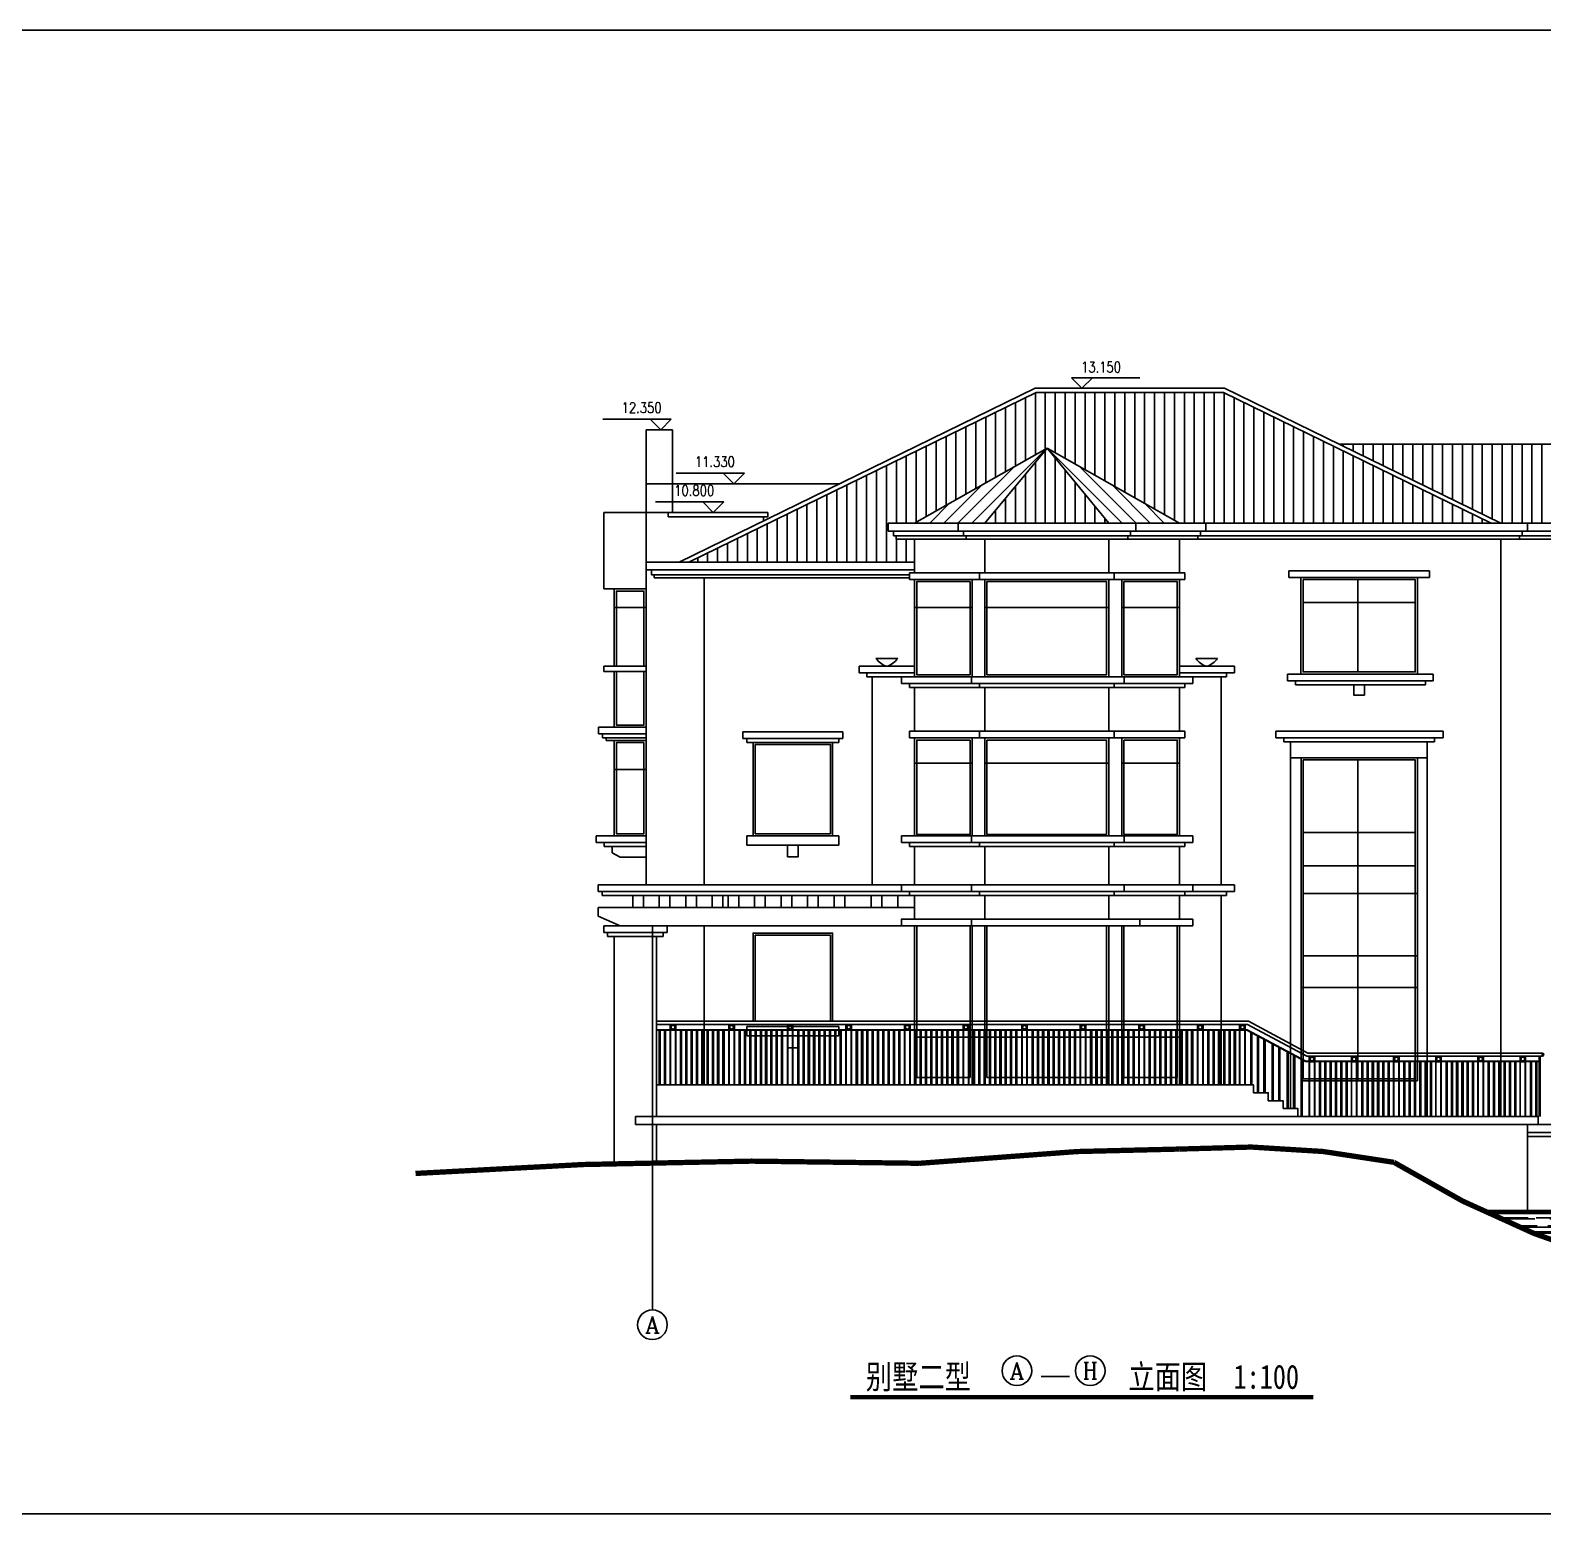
# Model space of a CAD drawing. Extents: x 68494 to 246694, y -171764 to -76879.
# Drawn here: x 184274 to 212828, y -104879 to -76879 of the extents above; entities that cross this region are included whole.
import ezdxf
from ezdxf.enums import TextEntityAlignment as Align

# ---------------------------------------------------------------- set-up
doc = ezdxf.new("R2010")
doc.units = 0
doc.header["$LTSCALE"] = 1000
doc.header["$MEASUREMENT"] = 0
doc.layers.get('0').update_dxf_attribs({"linetype": 'CONTINUOUS'})
for name, color, linetype in [('AXIS', 3, 'CONTINUOUS'), ('AXIS_TEXT', 7, 'CONTINUOUS'), ('BALCONY', 6, 'CONTINUOUS'), ('HATCH', 8, 'CONTINUOUS'), ('PUB_DIM', 3, 'CONTINUOUS'), ('SHEET', 1, 'CONTINUOUS'), ('STAIR', 2, 'CONTINUOUS'), ('TEXT', 7, 'CONTINUOUS'), ('Tile', 8, 'CONTINUOUS'), ('WALL', 4, 'CONTINUOUS'), ('WINDOW', 51, 'CONTINUOUS'), ('细部标注', 3, 'CONTINUOUS')]:
    doc.layers.add(name, color=color, linetype=linetype)
doc.styles.add('COMPLEX', font='COMPLEX')
doc.styles.add('DIM_FONT', font='SIMPLEX', dxfattribs={"width": 0.8})
doc.styles.get("Standard").update_dxf_attribs({"font": ''})
doc.styles.get('Standard').set_extended_font_data('KaiTi_GB2312')

# ---------------------------------------------------------------- blocks, each defined once
blk = doc.blocks.new('_AXISO')
blk.add_circle((0, 0), 0.5)
at = {"layer": 'AXIS_TEXT', "style": 'COMPLEX', "width": 1.041667}
blk.add_attdef('A', text='', height=0.56, dxfattribs=at).set_placement((-0.25, -0.28), (0.25, -0.28), align=Align.FIT)

msp = doc.modelspace()

# ---------------------------------------------------------------- hatches: boundary and pattern name
h = msp.add_hatch()
h.set_pattern_fill('ANSI31', color=8, scale=1500, style=0)
h.paths.add_polyline_path([(200970.4, -86182.5), (202294.2, -86182.5), (203470.1, -84765.2)])
h = msp.add_hatch()
h.set_pattern_fill('ANSI31', color=8, scale=1500, style=0)
h.set_pattern_definition([(135, (406940.29, 0), (132.58252, 132.58252), [])])
h.paths.add_polyline_path([(205969.9, -86182.5), (204646.1, -86182.5), (203470.1, -84765.2)])
at = {"layer": 'HATCH'}
h = msp.add_hatch(dxfattribs=at)
h.set_pattern_fill('ANSI31', color=256, scale=1500, angle=45, style=0)
h.paths.add_polyline_path([(205969.8, -86182.5), (206469.9, -86182.5), (211857.6, -86182.5), (206801.7, -83716.7), (203265.9, -83716.7), (196704.8, -86916.7), (200970.4, -86916.7), (200970.4, -86482.5), (200620.4, -86482.5), (200620.4, -86422.5), (200570.4, -86422.5), (200570.4, -86332.5), (200470.4, -86332.5), (200470.4, -86182.5), (200970.4, -86182.5), (203470.1, -84765.2)])
h = msp.add_hatch(dxfattribs=at)
h.set_pattern_fill('ANSI31', color=256, scale=1500, angle=45, style=0)
h.paths.add_polyline_path([(202294.2, -86182.5), (204634.5, -86182.5), (203470.1, -84765.2)])
h = msp.add_hatch(dxfattribs=at)
h.set_pattern_fill('ANSI31', color=256, scale=1500, angle=45, style=0)
h.paths.add_polyline_path([(208981.7, -84690.9), (212040.1, -86182.5), (213740.2, -86182.5), (213740.2, -84690.9)])
h = msp.add_hatch(dxfattribs=at)
h.set_pattern_fill('AR-RROOF', color=256, scale=200, style=0)
h.set_pattern_definition([(180, (366340.9, -15867.97), (-440, 200), [3000, -400, 1000, -200]), (180, (366074.9, -15767.97), (200, 266), [600, -66, 1200, -150]), (180, (366240.9, -15697.97), (-1040, 134), [1600, -280, 800, -200])])
h.paths.add_polyline_path([(211987.3, -99283.7), (219906.4, -99283.7), (219906.4, -100808.7, -0.1051432)])

# ---------------------------------------------------------------- linework, layer by layer
for p, q in [((200240.6, -88736.3), (200650.1, -88736.3)), ((206688.2, -88736.3), (206278.7, -88736.3)), ((219913, -99183.7), (211754.8, -99183.7)), ((203893.7, -102290.9), (203360.1, -102290.9))]:
    msp.add_line(p, q)
at = {"const_width": 100}
for points in [[(205969.8, -97996.2, -0.067216), (210018, -98245.9, 0.1549602), (219960.8, -100783.7)], [(191548.5, -98456.5, -0.0247496), (201063.2, -98264.9), (204039.2, -98043.2), (205969.8, -97996.2)]]:
    msp.add_lwpolyline(points, format="xyb", dxfattribs=at)
at = {"const_width": 90}
msp.add_lwpolyline([(219913, -99183.7), (211754.8, -99183.7)], dxfattribs=at)
for centre, start, end in [((200556.8, -88513), 215.22636, 253.26584), ((200333.9, -88513), 286.73416, 324.77364), ((206594.9, -88513), 215.22636, 253.26584), ((206372, -88513), 286.73416, 324.77364)]:
    msp.add_arc(centre, 387.2, start, end)
at = {"layer": 'AXIS'}
msp.add_line((196020.1, -101031.6), (196020.1, -93783.7), dxfattribs=at)
at = {"layer": 'BALCONY'}
for p, q in [((196100.1, -95583.7), (207272.5, -95583.7)), ((196100.1, -95643.7), (207257.5, -95643.7)), ((196355.5, -95643.7), (196355.5, -96783.7)), ((196361.5, -95649.7), (196361.5, -96783.7)), ((196455.5, -95649.7), (196361.5, -95649.7)), ((196455.5, -95649.7), (196455.5, -96783.7)), ((196461.5, -95643.7), (196461.5, -96783.7)), ((197461.5, -95643.7), (197461.5, -96783.7)), ((197467.5, -95649.7), (197467.5, -96783.7)), ((197561.5, -95649.7), (197467.5, -95649.7)), ((197561.5, -95649.7), (197561.5, -96783.7)), ((197567.5, -95643.7), (197567.5, -96783.7)), ((198567.5, -95643.7), (198567.5, -96783.7)), ((198573.5, -95649.7), (198573.5, -96783.7)), ((198667.5, -95649.7), (198573.5, -95649.7)), ((198667.5, -95649.7), (198667.5, -96783.7)), ((198673.5, -95643.7), (198673.5, -96783.7)), ((199673.5, -95643.7), (199673.5, -96783.7)), ((199679.5, -95649.7), (199679.5, -96783.7)), ((199773.5, -95649.7), (199679.5, -95649.7)), ((199773.5, -95649.7), (199773.5, -96783.7)), ((199779.5, -95643.7), (199779.5, -96783.7)), ((200779.5, -95643.7), (200779.5, -96783.7)), ((200785.5, -95649.7), (200785.5, -96783.7)), ((200879.5, -95649.7), (200785.5, -95649.7)), ((200879.5, -95649.7), (200879.5, -96783.7)), ((200885.5, -95643.7), (200885.5, -96783.7)), ((201885.5, -95643.7), (201885.5, -96783.7)), ((201891.5, -95649.7), (201891.5, -96783.7)), ((201985.5, -95649.7), (201891.5, -95649.7)), ((201985.5, -95649.7), (201985.5, -96783.7)), ((201991.5, -95643.7), (201991.5, -96783.7)), ((202991.5, -95643.7), (202991.5, -96783.7)), ((202997.5, -95649.7), (202997.5, -96783.7)), ((203091.5, -95649.7), (202997.5, -95649.7)), ((203091.5, -95649.7), (203091.5, -96783.7)), ((203097.5, -95643.7), (203097.5, -96783.7)), ((204097.5, -95643.7), (204097.5, -96783.7)), ((204103.5, -95649.7), (204103.5, -96783.7)), ((204197.5, -95649.7), (204103.5, -95649.7)), ((204197.5, -95649.7), (204197.5, -96783.7)), ((204203.5, -95643.7), (204203.5, -96783.7)), ((205203.5, -95643.7), (205203.5, -96783.7)), ((205209.5, -95649.7), (205209.5, -96783.7)), ((205303.5, -95649.7), (205209.5, -95649.7)), ((205303.5, -95649.7), (205303.5, -96783.7)), ((205309.5, -95643.7), (205309.5, -96783.7)), ((206309.5, -95643.7), (206309.5, -96783.7)), ((206315.5, -95649.7), (206315.5, -96783.7)), ((206409.5, -95649.7), (206315.5, -95649.7)), ((206409.5, -95649.7), (206409.5, -96783.7)), ((206415.5, -95643.7), (206415.5, -96783.7)), ((207105.5, -95643.7), (207105.5, -96783.7)), ((207111.5, -95649.7), (207111.5, -96783.7)), ((207205.5, -95649.7), (207111.5, -95649.7)), ((207205.5, -95649.7), (207205.5, -96783.7)), ((207211.5, -95643.7), (207211.5, -96783.7)), ((207257.5, -95643.7), (208377.5, -96243.7)), ((207272.5, -95583.7), (208392.5, -96183.7)), ((196100.1, -95743.7), (207245.1, -95743.7)), ((196100.1, -95749.7), (207243.6, -95749.7)), ((196145.5, -95749.7), (196145.5, -96783.7)), ((196165.5, -95749.7), (196165.5, -96783.7)), ((196245.5, -95749.7), (196245.5, -96783.7)), ((196265.5, -95749.7), (196265.5, -96783.7)), ((196461.5, -95743.7), (196367.5, -95743.7)), ((196461.5, -95749.7), (196367.5, -95749.7)), ((196551.5, -95749.7), (196551.5, -96783.7)), ((196571.5, -95749.7), (196571.5, -96783.7)), ((196651.5, -95749.7), (196651.5, -96783.7)), ((196671.5, -95749.7), (196671.5, -96783.7)), ((196751.5, -95749.7), (196751.5, -96783.7)), ((196771.5, -95749.7), (196771.5, -96783.7)), ((196851.5, -95749.7), (196851.5, -96783.7)), ((196871.5, -95749.7), (196871.5, -96783.7)), ((196951.5, -95749.7), (196951.5, -96783.7)), ((196971.5, -95749.7), (196971.5, -96783.7)), ((197051.5, -95749.7), (197051.5, -96783.7)), ((197071.5, -95749.7), (197071.5, -96783.7)), ((197151.5, -95749.7), (197151.5, -96783.7)), ((197171.5, -95749.7), (197171.5, -96783.7)), ((197251.5, -95749.7), (197251.5, -96783.7)), ((197271.5, -95749.7), (197271.5, -96783.7)), ((197351.5, -95749.7), (197351.5, -96783.7)), ((197371.5, -95749.7), (197371.5, -96783.7)), ((197567.5, -95743.7), (197473.5, -95743.7)), ((197567.5, -95749.7), (197473.5, -95749.7)), ((197657.5, -95749.7), (197657.5, -96783.7)), ((197677.5, -95749.7), (197677.5, -96783.7)), ((197757.5, -95749.7), (197757.5, -96783.7)), ((197777.5, -95749.7), (197777.5, -96783.7)), ((197857.5, -95749.7), (197857.5, -96783.7)), ((197877.5, -95749.7), (197877.5, -96783.7)), ((197957.5, -95749.7), (197957.5, -96783.7)), ((197977.5, -95749.7), (197977.5, -96783.7)), ((198057.5, -95749.7), (198057.5, -96783.7)), ((198077.5, -95749.7), (198077.5, -96783.7)), ((198157.5, -95749.7), (198157.5, -96783.7)), ((198177.5, -95749.7), (198177.5, -96783.7)), ((198257.5, -95749.7), (198257.5, -96783.7)), ((198277.5, -95749.7), (198277.5, -96783.7)), ((198357.5, -95749.7), (198357.5, -96783.7)), ((198377.5, -95749.7), (198377.5, -96783.7)), ((198457.5, -95749.7), (198457.5, -96783.7)), ((198477.5, -95749.7), (198477.5, -96783.7)), ((198673.5, -95743.7), (198579.5, -95743.7)), ((198673.5, -95749.7), (198579.5, -95749.7)), ((198763.5, -95749.7), (198763.5, -96783.7)), ((198783.5, -95749.7), (198783.5, -96783.7)), ((198863.5, -95749.7), (198863.5, -96783.7)), ((198883.5, -95749.7), (198883.5, -96783.7)), ((198963.5, -95749.7), (198963.5, -96783.7)), ((198983.5, -95749.7), (198983.5, -96783.7)), ((199063.5, -95749.7), (199063.5, -96783.7)), ((199083.5, -95749.7), (199083.5, -96783.7)), ((199163.5, -95749.7), (199163.5, -96783.7)), ((199183.5, -95749.7), (199183.5, -96783.7)), ((199263.5, -95749.7), (199263.5, -96783.7)), ((199283.5, -95749.7), (199283.5, -96783.7)), ((199363.5, -95749.7), (199363.5, -96783.7)), ((199383.5, -95749.7), (199383.5, -96783.7)), ((199463.5, -95749.7), (199463.5, -96783.7)), ((199483.5, -95749.7), (199483.5, -96783.7)), ((199563.5, -95749.7), (199563.5, -96783.7)), ((199583.5, -95749.7), (199583.5, -96783.7)), ((199779.5, -95743.7), (199685.5, -95743.7)), ((199779.5, -95749.7), (199685.5, -95749.7)), ((199869.5, -95749.7), (199869.5, -96783.7)), ((199889.5, -95749.7), (199889.5, -96783.7)), ((199969.5, -95749.7), (199969.5, -96783.7)), ((199989.5, -95749.7), (199989.5, -96783.7)), ((200069.5, -95749.7), (200069.5, -96783.7)), ((200089.5, -95749.7), (200089.5, -96783.7)), ((200169.5, -95749.7), (200169.5, -96783.7)), ((200189.5, -95749.7), (200189.5, -96783.7)), ((200269.5, -95749.7), (200269.5, -96783.7)), ((200289.5, -95749.7), (200289.5, -96783.7)), ((200369.5, -95749.7), (200369.5, -96783.7)), ((200389.5, -95749.7), (200389.5, -96783.7)), ((200469.5, -95749.7), (200469.5, -96783.7)), ((200489.5, -95749.7), (200489.5, -96783.7)), ((200569.5, -95749.7), (200569.5, -96783.7)), ((200589.5, -95749.7), (200589.5, -96783.7)), ((200669.5, -95749.7), (200669.5, -96783.7)), ((200689.5, -95749.7), (200689.5, -96783.7)), ((200885.5, -95743.7), (200791.5, -95743.7)), ((200885.5, -95749.7), (200791.5, -95749.7)), ((200975.5, -95749.7), (200975.5, -96783.7)), ((200995.5, -95749.7), (200995.5, -96783.7)), ((201075.5, -95749.7), (201075.5, -96783.7)), ((201095.5, -95749.7), (201095.5, -96783.7)), ((201175.5, -95749.7), (201175.5, -96783.7)), ((201195.5, -95749.7), (201195.5, -96783.7)), ((201275.5, -95749.7), (201275.5, -96783.7)), ((201295.5, -95749.7), (201295.5, -96783.7)), ((201375.5, -95749.7), (201375.5, -96783.7)), ((201395.5, -95749.7), (201395.5, -96783.7)), ((201475.5, -95749.7), (201475.5, -96783.7)), ((201495.5, -95749.7), (201495.5, -96783.7)), ((201575.5, -95749.7), (201575.5, -96783.7)), ((201595.5, -95749.7), (201595.5, -96783.7)), ((201675.5, -95749.7), (201675.5, -96783.7)), ((201695.5, -95749.7), (201695.5, -96783.7)), ((201775.5, -95749.7), (201775.5, -96783.7)), ((201795.5, -95749.7), (201795.5, -96783.7)), ((201991.5, -95743.7), (201897.5, -95743.7)), ((201991.5, -95749.7), (201897.5, -95749.7)), ((202081.5, -95749.7), (202081.5, -96783.7)), ((202101.5, -95749.7), (202101.5, -96783.7)), ((202181.5, -95749.7), (202181.5, -96783.7)), ((202201.5, -95749.7), (202201.5, -96783.7)), ((202281.5, -95749.7), (202281.5, -96783.7)), ((202301.5, -95749.7), (202301.5, -96783.7)), ((202381.5, -95749.7), (202381.5, -96783.7)), ((202401.5, -95749.7), (202401.5, -96783.7)), ((202481.5, -95749.7), (202481.5, -96783.7)), ((202501.5, -95749.7), (202501.5, -96783.7)), ((202581.5, -95749.7), (202581.5, -96783.7)), ((202601.5, -95749.7), (202601.5, -96783.7)), ((202681.5, -95749.7), (202681.5, -96783.7)), ((202701.5, -95749.7), (202701.5, -96783.7)), ((202781.5, -95749.7), (202781.5, -96783.7)), ((202801.5, -95749.7), (202801.5, -96783.7)), ((202881.5, -95749.7), (202881.5, -96783.7)), ((202901.5, -95749.7), (202901.5, -96783.7)), ((203097.5, -95743.7), (203003.5, -95743.7)), ((203097.5, -95749.7), (203003.5, -95749.7)), ((203187.5, -95749.7), (203187.5, -96783.7)), ((203207.5, -95749.7), (203207.5, -96783.7)), ((203287.5, -95749.7), (203287.5, -96783.7)), ((203307.5, -95749.7), (203307.5, -96783.7)), ((203387.5, -95749.7), (203387.5, -96783.7)), ((203407.5, -95749.7), (203407.5, -96783.7)), ((203487.5, -95749.7), (203487.5, -96783.7)), ((203507.5, -95749.7), (203507.5, -96783.7)), ((203587.5, -95749.7), (203587.5, -96783.7)), ((203607.5, -95749.7), (203607.5, -96783.7)), ((203687.5, -95749.7), (203687.5, -96783.7)), ((203707.5, -95749.7), (203707.5, -96783.7)), ((203787.5, -95749.7), (203787.5, -96783.7)), ((203807.5, -95749.7), (203807.5, -96783.7)), ((203887.5, -95749.7), (203887.5, -96783.7)), ((203907.5, -95749.7), (203907.5, -96783.7)), ((203987.5, -95749.7), (203987.5, -96783.7)), ((204007.5, -95749.7), (204007.5, -96783.7)), ((204197.5, -95743.7), (204103.5, -95743.7)), ((204197.5, -95749.7), (204103.5, -95749.7)), ((207232.4, -95743.7), (204189, -95743.7)), ((204293.5, -95749.7), (204293.5, -96783.7)), ((204313.5, -95749.7), (204313.5, -96783.7)), ((204393.5, -95749.7), (204393.5, -96783.7)), ((204413.5, -95749.7), (204413.5, -96783.7)), ((204493.5, -95749.7), (204493.5, -96783.7)), ((204513.5, -95749.7), (204513.5, -96783.7)), ((204593.5, -95749.7), (204593.5, -96783.7)), ((204613.5, -95749.7), (204613.5, -96783.7)), ((204693.5, -95749.7), (204693.5, -96783.7)), ((204713.5, -95749.7), (204713.5, -96783.7)), ((204793.5, -95749.7), (204793.5, -96783.7)), ((204813.5, -95749.7), (204813.5, -96783.7)), ((204893.5, -95749.7), (204893.5, -96783.7)), ((204913.5, -95749.7), (204913.5, -96783.7)), ((204993.5, -95749.7), (204993.5, -96783.7)), ((205013.5, -95749.7), (205013.5, -96783.7)), ((205093.5, -95749.7), (205093.5, -96783.7)), ((205113.5, -95749.7), (205113.5, -96783.7)), ((205303.5, -95743.7), (205209.5, -95743.7)), ((205303.5, -95749.7), (205209.5, -95749.7)), ((205399.5, -95749.7), (205399.5, -96783.7)), ((205419.5, -95749.7), (205419.5, -96783.7)), ((205499.5, -95749.7), (205499.5, -96783.7)), ((205519.5, -95749.7), (205519.5, -96783.7)), ((205599.5, -95749.7), (205599.5, -96783.7)), ((205619.5, -95749.7), (205619.5, -96783.7)), ((205699.5, -95749.7), (205699.5, -96783.7)), ((205719.5, -95749.7), (205719.5, -96783.7)), ((205799.5, -95749.7), (205799.5, -96783.7)), ((205819.5, -95749.7), (205819.5, -96783.7)), ((205899.5, -95749.7), (205899.5, -96783.7)), ((205919.5, -95749.7), (205919.5, -96783.7)), ((205999.5, -95749.7), (205999.5, -96783.7)), ((206019.5, -95749.7), (206019.5, -96783.7)), ((206099.5, -95749.7), (206099.5, -96783.7)), ((206119.5, -95749.7), (206119.5, -96783.7)), ((206199.5, -95749.7), (206199.5, -96783.7)), ((206219.5, -95749.7), (206219.5, -96783.7)), ((206409.5, -95743.7), (206315.5, -95743.7)), ((206409.5, -95749.7), (206315.5, -95749.7)), ((206505.5, -95749.7), (206505.5, -96783.7)), ((206525.5, -95749.7), (206525.5, -96783.7)), ((206605.5, -95749.7), (206605.5, -96783.7)), ((206625.5, -95749.7), (206625.5, -96783.7)), ((206705.5, -95749.7), (206705.5, -96783.7)), ((206725.5, -95749.7), (206725.5, -96783.7)), ((206805.5, -95749.7), (206805.5, -96783.7)), ((206825.5, -95749.7), (206825.5, -96783.7)), ((206905.5, -95749.7), (206905.5, -96783.7)), ((206925.5, -95749.7), (206925.5, -96783.7)), ((207005.5, -95749.7), (207005.5, -96783.7)), ((207025.5, -95749.7), (207025.5, -96783.7)), ((207105.5, -95749.7), (207105.5, -96783.7)), ((207205.5, -95743.7), (207111.5, -95743.7)), ((207205.5, -95749.7), (207111.5, -95749.7)), ((207243.6, -95749.7), (208352.4, -96343.7)), ((207245.1, -95743.7), (208353.9, -96337.7)), ((207315.9, -95788.4), (207315.9, -96783.7)), ((207335.9, -95799.1), (207335.9, -96783.7)), ((207440.5, -95855.2), (207440.5, -96933.7)), ((207460.5, -95865.9), (207460.5, -96933.7)), ((207565.1, -95921.9), (207565.1, -96933.7)), ((207585.1, -95932.6), (207585.1, -96933.7)), ((207720.5, -96005.2), (207720.5, -97083.7)), ((207740.5, -96015.9), (207740.5, -97083.7)), ((207845.1, -96071.9), (207845.1, -97083.7)), ((207865.1, -96082.6), (207865.1, -97083.7)), ((208000.5, -96155.2), (208000.5, -97233.7)), ((208020.5, -96165.9), (208020.5, -97233.7)), ((208125.1, -96221.9), (208125.1, -97233.7)), ((208392.5, -96183.7), (212816.8, -96183.7)), ((208145.1, -96232.6), (208145.1, -97233.7)), ((208269.2, -96299.1), (208269.2, -97383.7)), ((208289.2, -96309.9), (208289.2, -97383.7)), ((208352.4, -96343.7), (212762.4, -96343.7)), ((208353.9, -96337.7), (212762.4, -96337.7)), ((208377.5, -96243.7), (212816.8, -96243.7)), ((208419, -96243.7), (208419, -97383.7)), ((208425, -96249.7), (208425, -97383.7)), ((208519, -96249.7), (208425, -96249.7)), ((208519, -96343.7), (208425, -96343.7)), ((208519, -96349.7), (208425, -96349.7)), ((208519, -96249.7), (208519, -97383.7)), ((208525, -96243.7), (208525, -97383.7)), ((208615, -96349.7), (208615, -97383.7)), ((208635, -96349.7), (208635, -97383.7)), ((208715, -96349.7), (208715, -97383.7)), ((208735, -96349.7), (208735, -97383.7)), ((208815, -96349.7), (208815, -97383.7)), ((208835, -96349.7), (208835, -97383.7)), ((208915, -96349.7), (208915, -97383.7)), ((208935, -96349.7), (208935, -97383.7)), ((209015, -96349.7), (209015, -97383.7)), ((209035, -96349.7), (209035, -97383.7)), ((209115, -96349.7), (209115, -97383.7)), ((209135, -96349.7), (209135, -97383.7)), ((209215, -96243.7), (209215, -97383.7)), ((209215, -96349.7), (209215, -97383.7)), ((209221, -96249.7), (209221, -97383.7)), ((209315, -96249.7), (209221, -96249.7)), ((209315, -96343.7), (209221, -96343.7)), ((209315, -96349.7), (209221, -96349.7)), ((209315, -96249.7), (209315, -97383.7)), ((209321, -96243.7), (209321, -97383.7)), ((209411, -96349.7), (209411, -97383.7)), ((209431, -96349.7), (209431, -97383.7)), ((209511, -96349.7), (209511, -97383.7)), ((209531, -96349.7), (209531, -97383.7)), ((209611, -96349.7), (209611, -97383.7)), ((209631, -96349.7), (209631, -97383.7)), ((209711, -96349.7), (209711, -97383.7)), ((209731, -96349.7), (209731, -97383.7)), ((209811, -96349.7), (209811, -97383.7)), ((209831, -96349.7), (209831, -97383.7)), ((209911, -96349.7), (209911, -97383.7)), ((209931, -96349.7), (209931, -97383.7)), ((210011, -96243.7), (210011, -97383.7)), ((210011, -96349.7), (210011, -97383.7)), ((210017, -96249.7), (210017, -97383.7)), ((210111, -96249.7), (210017, -96249.7)), ((210111, -96343.7), (210017, -96343.7)), ((210111, -96349.7), (210017, -96349.7)), ((210111, -96249.7), (210111, -97383.7)), ((210117, -96243.7), (210117, -97383.7)), ((210207, -96349.7), (210207, -97383.7)), ((210227, -96349.7), (210227, -97383.7)), ((210307, -96349.7), (210307, -97383.7)), ((210327, -96349.7), (210327, -97383.7)), ((210407, -96349.7), (210407, -97383.7)), ((210427, -96349.7), (210427, -97383.7)), ((210507, -96349.7), (210507, -97383.7)), ((210527, -96349.7), (210527, -97383.7)), ((210607, -96349.7), (210607, -97383.7)), ((210627, -96349.7), (210627, -97383.7)), ((210707, -96349.7), (210707, -97383.7)), ((210727, -96349.7), (210727, -97383.7)), ((210807, -96243.7), (210807, -97383.7)), ((210807, -96349.7), (210807, -97383.7)), ((210813, -96249.7), (210813, -97383.7)), ((210907, -96249.7), (210813, -96249.7)), ((210907, -96343.7), (210813, -96343.7)), ((210907, -96349.7), (210813, -96349.7)), ((210907, -96249.7), (210907, -97383.7)), ((210913, -96243.7), (210913, -97383.7)), ((211003, -96349.7), (211003, -97383.7)), ((211023, -96349.7), (211023, -97383.7)), ((211103, -96349.7), (211103, -97383.7)), ((211123, -96349.7), (211123, -97383.7)), ((211203, -96349.7), (211203, -97383.7)), ((211223, -96349.7), (211223, -97383.7)), ((211303, -96349.7), (211303, -97383.7)), ((211323, -96349.7), (211323, -97383.7)), ((211403, -96349.7), (211403, -97383.7)), ((211423, -96349.7), (211423, -97383.7)), ((211503, -96349.7), (211503, -97383.7)), ((211523, -96349.7), (211523, -97383.7)), ((211603, -96243.7), (211603, -97383.7)), ((211603, -96349.7), (211603, -97383.7)), ((211609, -96249.7), (211609, -97383.7)), ((211703, -96249.7), (211609, -96249.7)), ((211703, -96343.7), (211609, -96343.7)), ((211703, -96249.7), (211703, -97383.7)), ((211709, -96243.7), (211709, -97383.7)), ((211799, -96349.7), (211799, -97383.7)), ((211819, -96349.7), (211819, -97383.7)), ((211899, -96349.7), (211899, -97383.7)), ((211919, -96349.7), (211919, -97383.7)), ((211999, -96349.7), (211999, -97383.7)), ((212019, -96349.7), (212019, -97383.7)), ((212099, -96349.7), (212099, -97383.7)), ((212119, -96349.7), (212119, -97383.7)), ((212199, -96349.7), (212199, -97383.7)), ((212219, -96349.7), (212219, -97383.7)), ((212299, -96349.7), (212299, -97383.7)), ((212319, -96349.7), (212319, -97383.7)), ((212399, -96243.7), (212399, -97383.7)), ((212399, -96349.7), (212399, -97383.7)), ((212405, -96249.7), (212405, -97383.7)), ((212499, -96249.7), (212405, -96249.7)), ((212499, -96343.7), (212405, -96343.7)), ((212499, -96349.7), (212405, -96349.7)), ((212499, -96249.7), (212499, -97383.7)), ((212505, -96243.7), (212505, -97383.7)), ((212595, -96349.7), (212595, -97383.7)), ((212615, -96349.7), (212615, -97383.7)), ((212695, -96349.7), (212695, -97383.7)), ((212715, -96349.7), (212715, -97383.7)), ((212762.4, -96243.7), (212762.4, -97383.7)), ((212782.4, -96243.7), (212782.4, -97383.7))]:
    msp.add_line(p, q, dxfattribs=at)
for centre, radius in [((196408.5, -95696.7), 47), ((197514.5, -95696.7), 47), ((198620.5, -95696.7), 47), ((199726.5, -95696.7), 47), ((200832.5, -95696.7), 47), ((201938.5, -95696.7), 47), ((203044.5, -95696.7), 47), ((204150.5, -95696.7), 47), ((205256.5, -95696.7), 47), ((206362.5, -95696.7), 47), ((207158.5, -95696.7), 47), ((196408.5, -95696.7), 35), ((197514.5, -95696.7), 35), ((198620.5, -95696.7), 35), ((199726.5, -95696.7), 35), ((200832.5, -95696.7), 35), ((201938.5, -95696.7), 35), ((203044.5, -95696.7), 35), ((204150.5, -95696.7), 35), ((205256.5, -95696.7), 35), ((206362.5, -95696.7), 35), ((207158.5, -95696.7), 35), ((208472, -96296.7), 47), ((208472, -96296.7), 35), ((209268, -96296.7), 47), ((209268, -96296.7), 35), ((210064, -96296.7), 47), ((210064, -96296.7), 35), ((210860, -96296.7), 47), ((210860, -96296.7), 35), ((211656, -96296.7), 47), ((211656, -96296.7), 35), ((212452, -96296.7), 47), ((212452, -96296.7), 35)]:
    msp.add_circle(centre, radius, dxfattribs=at)
msp.add_arc((212816.8, -96213.7), 30, 270, 90, dxfattribs=at)
at = {"layer": 'HATCH'}
msp.add_line((212816.8, -96183.7), (212816.8, -96243.7), dxfattribs=at)
at = {"layer": 'PUB_DIM'}
for p, q in [((204129.2, -83636.7), (203929.2, -83436.7)), ((203929.2, -83436.7), (204329.2, -83436.7)), ((204329.2, -83436.7), (204129.2, -83636.7)), ((204129.2, -83436.7), (205221.8, -83436.7)), ((196176.3, -84219.5), (195083.8, -84219.5)), ((195976.3, -84219.5), (196176.3, -84419.5)), ((196376.3, -84219.5), (195976.3, -84219.5)), ((196176.3, -84419.5), (196376.3, -84219.5)), ((197558.9, -85238.2), (196466.3, -85238.2)), ((197358.9, -85238.2), (197558.9, -85438.2)), ((197758.9, -85238.2), (197358.9, -85238.2)), ((197558.9, -85438.2), (197758.9, -85238.2)), ((197169.5, -85783), (196076.9, -85783)), ((196969.5, -85783), (197169.5, -85983)), ((197369.5, -85783), (196969.5, -85783)), ((197169.5, -85983), (197369.5, -85783))]:
    msp.add_line(p, q, dxfattribs=at)
at = {"layer": 'SHEET', "color": 1}
for p, q in [((189005.4, -76879.3), (149405.4, -76879.3)), ((228605.4, -76879.3), (189005.4, -76879.3)), ((189005.4, -104879.3), (149405.4, -104879.3)), ((228605.4, -104879.3), (189005.4, -104879.3))]:
    msp.add_line(p, q, dxfattribs=at)
at = {"layer": 'STAIR', "color": 5}
msp.add_line((196100.1, -95583.7), (207205.3, -95583.7), dxfattribs=at)
at = {"layer": 'Tile', "color": 3, "const_width": 84}
msp.add_lwpolyline([(208494.4, -102679.4), (199755.7, -102679.4)], dxfattribs=at)
at = {"layer": 'WALL'}
for p, q in [((196522.3, -86916.7), (203247.4, -83636.7)), ((203247.4, -83636.7), (206820.2, -83636.7)), ((212040.1, -86182.5), (206820.2, -83636.7)), ((196400.1, -84419.5), (195900.1, -84419.5)), ((195900.1, -84419.5), (195900.1, -93009.7)), ((196400.1, -84419.5), (196400.1, -85983.5)), ((213740.2, -84690.9), (208981.7, -84690.9)), ((195900.1, -85438.2), (196400.1, -85438.2)), ((195900.1, -85438.2), (195900.1, -85983.5)), ((196400.1, -85438.2), (199553.7, -85438.2)), ((195900.1, -85983.5), (198200.1, -85983.5)), ((198120.1, -86137.4), (198120.1, -86063.5)), ((212040.1, -86482.5), (212040.1, -97383.7)), ((197000.1, -87216.6), (197000.1, -93009.7))]:
    msp.add_line(p, q, dxfattribs=at)
at = {"layer": 'WALL', "color": 7}
for p, q in [((196704.8, -86916.7), (203265.9, -83716.7)), ((203265.9, -83716.7), (206801.7, -83716.7)), ((211857.6, -86182.5), (206801.7, -83716.7)), ((203470.1, -84765.2), (200970.4, -86182.5)), ((203470.1, -84765.2), (202294.2, -86182.5)), ((203470.1, -84765.2), (205969.8, -86182.5)), ((203470.1, -84765.2), (204634.5, -86182.5)), ((195100.1, -85984.1), (195900.1, -85984.1)), ((195100.1, -85984.1), (195100.1, -87423.7)), ((196320.1, -85983.5), (196320.1, -86063.5)), ((196320.1, -86063.5), (198200.1, -86063.5)), ((198200.1, -86063.5), (198200.1, -85983.5)), ((200470.4, -86182.5), (200770.4, -86182.5)), ((200470.4, -86182.5), (200470.4, -86332.5)), ((200470.4, -86182.5), (206469.9, -86182.5)), ((201794.3, -86182.5), (202094.3, -86182.5)), ((201794.3, -86182.5), (201794.3, -86332.5)), ((205146, -86182.5), (204846, -86182.5)), ((205146, -86182.5), (205146, -86332.5)), ((213740.2, -86182.5), (206169.9, -86182.5)), ((206469.9, -86182.5), (206469.9, -86332.5)), ((212540.2, -86182.5), (212540.2, -86332.5)), ((200470.4, -86332.5), (200770.4, -86332.5)), ((200470.4, -86332.5), (211440.2, -86332.5)), ((200570.4, -86332.5), (200570.4, -86422.5)), ((200570.4, -86422.5), (200770.4, -86422.5)), ((200570.4, -86422.5), (211340.2, -86422.5)), ((200620.4, -86422.5), (200620.4, -86482.5)), ((200620.4, -86482.5), (200770.4, -86482.5)), ((200620.4, -86482.5), (213240.1, -86482.5)), ((200970.4, -86482.5), (200970.4, -87119.7)), ((201794.3, -86332.5), (202094.3, -86332.5)), ((201894.3, -86332.5), (201894.3, -86422.5)), ((201894.3, -86422.5), (202094.3, -86422.5)), ((201944.3, -86422.5), (201944.3, -86482.5)), ((201944.3, -86482.5), (202094.3, -86482.5)), ((202294.3, -86482.5), (202294.3, -87119.7)), ((204634.5, -86482.5), (204634.5, -87119.7)), ((205146, -86332.5), (204846, -86332.5)), ((205046, -86422.5), (204846, -86422.5)), ((204996, -86482.5), (204846, -86482.5)), ((204996, -86422.5), (204996, -86482.5)), ((205046, -86332.5), (205046, -86422.5)), ((205969.8, -86482.5), (205969.8, -87119.7)), ((206469.9, -86332.5), (206169.9, -86332.5)), ((206369.9, -86422.5), (206169.9, -86422.5)), ((206319.9, -86482.5), (206169.9, -86482.5)), ((206319.9, -86422.5), (206319.9, -86482.5)), ((206369.9, -86332.5), (206369.9, -86422.5)), ((213640.2, -86332.5), (211140.2, -86332.5)), ((213590.2, -86422.5), (211140.2, -86422.5)), ((212390.2, -86482.5), (212240.2, -86482.5)), ((212390.2, -86422.5), (212390.2, -86482.5)), ((212440.2, -86332.5), (212440.2, -86422.5)), ((195900.1, -86916.7), (195900.1, -87066.6)), ((195900.1, -86916.7), (200970.4, -86916.7)), ((195900.1, -87066.6), (200970.4, -87066.6)), ((196000.1, -87066.6), (196000.1, -87156.6)), ((208037.6, -87082.7), (210687.6, -87082.7)), ((208037.6, -87082.7), (208037.6, -87207.7)), ((210687.6, -87082.7), (210687.6, -87207.7)), ((196000.1, -87156.6), (200870.4, -87156.6)), ((196050.1, -87156.6), (196050.1, -87216.6)), ((196050.1, -87216.6), (200870.4, -87216.6)), ((200870.4, -87119.7), (200870.4, -87244.7)), ((206069.8, -87119.7), (200870.4, -87119.7)), ((206069.8, -87244.7), (200870.4, -87244.7)), ((200970.4, -89083.8), (200970.4, -87244.7)), ((202059.6, -87244.7), (202059.6, -89083.8)), ((202194.3, -87119.7), (202194.3, -87244.7)), ((202294.3, -87244.7), (202294.3, -89083.8)), ((204634.5, -87244.7), (204634.5, -89083.8)), ((204734.5, -87119.7), (204734.5, -87244.7)), ((204880.5, -87244.7), (204880.5, -89083.8)), ((205969.8, -87244.7), (205969.8, -89083.8)), ((206069.8, -87119.7), (206069.8, -87244.7)), ((208037.6, -87207.7), (210687.6, -87207.7)), ((195100.1, -87423.7), (195900.1, -87423.7)), ((195100.1, -88883.7), (195900.1, -88883.7)), ((195100.1, -88883.7), (195100.1, -88983.7)), ((195100.1, -88983.7), (195900.1, -88983.7)), ((199920.4, -88883.8), (199920.4, -89008.8)), ((200970.4, -88883.8), (199920.4, -88883.8)), ((200970.4, -89008.8), (199920.4, -89008.8)), ((200970.4, -89008.8), (199920.4, -89008.8)), ((200070.4, -89008.8), (200070.4, -89083.8)), ((205269.8, -89083.8), (200070.4, -89083.8)), ((200170.4, -89083.8), (200170.4, -93009.7)), ((200720.4, -89083.8), (200170.4, -89083.8)), ((200720.4, -89083.8), (200720.4, -89208.8)), ((206219.8, -89083.8), (200720.4, -89083.8)), ((201659, -89083.8), (206858.5, -89083.8)), ((202044.3, -89083.8), (202044.3, -89208.8)), ((204929, -89083.8), (204929, -89208.8)), ((205958.5, -88883.8), (207008.5, -88883.8)), ((205958.5, -89008.8), (207008.5, -89008.8)), ((205958.5, -89008.8), (207008.5, -89008.8)), ((206208.5, -89083.8), (206758.5, -89083.8)), ((206219.8, -89083.8), (206219.8, -89208.8)), ((206758.5, -89083.8), (206758.5, -93009.7)), ((206858.5, -89008.8), (206858.5, -89083.8)), ((207008.5, -88883.8), (207008.5, -89008.8)), ((208012.6, -89031.7), (210762.6, -89031.7)), ((208012.6, -89031.7), (208012.6, -89156.7)), ((208368.3, -89031.7), (210548.3, -89031.7)), ((210552.6, -89031.7), (208372.6, -89031.7)), ((210762.6, -89031.7), (210762.6, -89156.7)), ((206219.8, -89208.8), (200720.4, -89208.8)), ((206219.8, -89208.8), (200720.4, -89208.8)), ((200870.4, -89208.8), (200870.4, -89283.8)), ((206069.8, -89283.8), (200870.4, -89283.8)), ((200970.4, -89283.8), (200970.4, -90110.8)), ((200970.4, -89283.8), (200970.4, -90110.8)), ((202194.3, -89208.8), (202194.3, -89283.8)), ((202294.3, -89283.8), (202294.3, -90110.8)), ((202294.3, -89283.8), (202294.3, -90110.8)), ((204634.5, -89283.8), (204634.5, -90110.8)), ((204634.5, -89283.8), (204634.5, -90110.8)), ((204734.5, -89208.8), (204734.5, -89283.8)), ((205969.8, -89283.8), (205969.8, -90110.8)), ((205969.8, -89283.8), (205969.8, -90110.8)), ((206069.8, -89208.8), (206069.8, -89283.8)), ((208012.6, -89156.7), (210762.6, -89156.7)), ((208112.6, -89156.7), (210612.6, -89156.7)), ((208162.6, -89156.7), (208162.6, -89231.7)), ((208162.6, -89231.7), (210612.6, -89231.7)), ((208368.3, -89156.7), (210548.3, -89156.7)), ((210552.6, -89156.7), (208372.6, -89156.7)), ((210612.6, -89156.7), (210612.6, -89231.7)), ((195000.1, -90033.7), (195900.1, -90033.7)), ((195000.1, -90033.7), (195000.1, -90158.7)), ((195000.1, -90158.7), (195900.1, -90158.7)), ((195075.1, -90158.7), (195075.1, -90233.7)), ((199615.1, -90119.7), (197725.1, -90119.7)), ((197725.1, -90119.7), (197725.1, -90244.7)), ((199615.1, -90119.7), (199615.1, -90244.7)), ((200870.4, -90110.8), (200870.4, -90235.8)), ((206069.8, -90110.8), (200870.4, -90110.8)), ((202194.3, -90110.8), (202194.3, -90235.8)), ((202194.3, -90110.8), (202194.3, -90235.8)), ((204734.5, -90110.8), (204734.5, -90235.8)), ((204734.5, -90110.8), (204734.5, -90235.8)), ((206069.8, -90110.8), (206069.8, -90235.8)), ((207792.5, -90110.8), (210950.6, -90110.8)), ((207792.5, -90110.8), (207792.5, -90235.8)), ((208373.2, -90110.8), (210723.3, -90110.8)), ((210727.6, -90110.8), (208377.5, -90110.8)), ((210950.6, -90110.8), (210950.6, -90235.8)), ((195075.1, -90233.7), (195900.1, -90233.7)), ((195150.1, -90233.7), (195150.1, -90283.7)), ((195150.1, -90283.7), (195900.1, -90283.7)), ((199615.1, -90244.7), (197725.1, -90244.7)), ((197800.1, -90244.7), (197800.1, -90319.7)), ((199540.1, -90319.7), (197800.1, -90319.7)), ((199540.1, -90319.7), (199540.1, -90244.7)), ((206069.8, -90235.8), (200870.4, -90235.8)), ((200970.4, -90235.8), (200970.4, -92083.8)), ((202059.6, -90235.8), (202059.6, -92083.8)), ((202294.3, -90235.8), (202294.3, -92083.8)), ((204634.5, -90235.8), (204634.5, -92083.8)), ((204634.5, -90235.8), (204634.5, -92083.8)), ((204880.5, -90235.8), (204880.5, -92083.8)), ((205969.8, -90235.8), (205969.8, -92083.8)), ((207792.5, -90235.8), (210950.6, -90235.8)), ((207892.5, -90235.8), (210787.6, -90235.8)), ((207942.5, -90235.8), (207942.5, -90310.8)), ((207942.5, -90310.8), (210787.6, -90310.8)), ((208067.7, -90310.8), (208067.7, -97233.7)), ((210649.3, -90310.8), (210649.3, -97383.7)), ((210787.6, -90235.8), (210787.6, -90310.8)), ((208067.7, -90610.8), (210649.3, -90610.8)), ((194960.1, -92083.8), (195900.1, -92083.8)), ((194960.1, -92083.8), (194960.1, -92208.8)), ((194960.1, -92208.8), (195900.1, -92208.8)), ((195110.1, -92208.8), (195900.1, -92208.8)), ((195110.1, -92208.8), (195110.1, -92283.8)), ((197800.1, -92083.8), (199540.1, -92083.8)), ((197800.1, -92083.8), (197800.1, -92258.8)), ((199540.1, -92083.8), (199540.1, -92258.8)), ((200720.4, -92083.8), (200720.4, -92208.8)), ((206219.8, -92083.8), (200720.4, -92083.8)), ((206219.8, -92208.8), (200720.4, -92208.8)), ((206219.8, -92208.8), (200720.4, -92208.8)), ((200870.4, -92208.8), (200870.4, -92283.8)), ((202044.3, -92083.8), (202044.3, -92208.8)), ((202194.3, -92208.8), (202194.3, -92283.8)), ((204734.5, -92208.8), (204734.5, -92283.8)), ((204929, -92083.8), (204929, -92208.8)), ((206069.8, -92208.8), (206069.8, -92283.8)), ((206219.8, -92083.8), (206219.8, -92208.8)), ((195110.1, -92283.8), (195900.1, -92283.8)), ((195260.1, -92283.8), (195260.1, -92402.9)), ((195260.1, -92402.9), (195410.3, -92484.1)), ((195900.1, -92484.1), (195410.3, -92484.1)), ((199540.1, -92258.8), (197800.1, -92258.8)), ((206069.8, -92283.8), (200870.4, -92283.8)), ((200970.4, -92283.8), (200970.4, -93009.7)), ((200970.4, -92283.8), (200970.4, -93009.7)), ((202294.3, -92283.8), (202294.3, -93009.7)), ((202294.3, -92283.8), (202294.3, -93009.7)), ((204634.5, -92283.8), (204634.5, -93009.7)), ((204634.5, -92283.8), (204634.5, -93009.7)), ((205969.8, -92283.8), (205969.8, -93009.7)), ((205969.8, -92283.8), (205969.8, -93009.7)), ((194995.6, -93009.7), (200970.4, -93009.7)), ((194995.6, -93009.7), (194995.6, -93134.7)), ((200720.4, -93009.7), (200720.4, -93134.7)), ((207008.5, -93009.7), (200887.3, -93009.7)), ((202044.3, -93009.7), (202044.3, -93134.7)), ((204929, -93009.7), (204929, -93134.7)), ((206219.8, -93009.7), (206219.8, -93134.7)), ((207008.5, -93009.7), (207008.5, -93134.7)), ((194995.6, -93134.7), (200970.4, -93134.7)), ((195070.6, -93134.7), (195070.6, -93209.7)), ((195070.6, -93209.7), (200970.4, -93209.7)), ((200870.4, -93134.7), (200870.4, -93209.7)), ((207008.5, -93134.7), (200887.3, -93134.7)), ((206858.5, -93209.7), (200962.3, -93209.7)), ((200970.4, -93211.8), (200970.4, -93658.7)), ((202194.3, -93134.7), (202194.3, -93209.7)), ((202294.3, -93211.8), (202294.3, -93658.7)), ((204634.5, -93211.8), (204634.5, -93658.7)), ((204734.5, -93134.7), (204734.5, -93209.7)), ((205969.8, -93211.8), (205969.8, -93658.7)), ((206069.8, -93134.7), (206069.8, -93209.7)), ((206758.5, -93209.7), (206758.5, -96783.7)), ((206858.5, -93134.7), (206858.5, -93209.7)), ((194995.6, -93433.7), (194995.6, -93598.6)), ((194995.6, -93433.7), (200970.4, -93433.7)), ((194995.6, -93598.6), (195414, -93783.7)), ((195100.2, -93783.7), (196300.1, -93783.7)), ((195100.2, -93783.7), (195100.2, -93908.7)), ((195100.2, -93908.7), (196300.1, -93908.7)), ((195175.2, -93983.7), (195175.2, -93908.7)), ((196775.2, -93783.7), (195414, -93783.7)), ((200970.4, -93783.7), (195414, -93783.7)), ((196225.1, -93908.7), (196225.1, -93983.7)), ((196300.1, -93783.7), (196300.1, -93908.7)), ((197000.1, -93783.7), (197000.1, -96783.7)), ((202169.3, -93658.7), (200719.3, -93658.7)), ((200720.4, -93658.7), (200720.4, -93783.7)), ((206219.8, -93658.7), (200720.4, -93658.7)), ((206219.8, -93783.7), (200720.4, -93783.7)), ((206219.8, -93783.7), (200720.4, -93783.7)), ((200970.4, -93783.7), (200970.4, -96783.7)), ((202044.3, -93658.7), (202044.3, -93783.7)), ((202059.6, -93783.7), (202059.6, -96783.7)), ((202294.3, -93783.7), (202294.3, -96783.7)), ((204634.5, -93783.7), (204634.5, -96783.7)), ((204880.5, -93783.7), (204880.5, -96783.7)), ((205219.9, -93658.7), (205219.9, -93783.7)), ((205969.8, -93783.7), (205969.8, -96783.7)), ((206219.8, -93658.7), (206219.8, -93783.7)), ((195175.2, -93983.7), (196225.1, -93983.7)), ((195300.1, -93983.7), (195300.1, -98268.4)), ((196100.1, -93983.7), (196100.1, -97383.7)), ((197800.1, -95683.7), (199540.1, -95683.7)), ((197800.1, -95683.7), (197800.1, -95858.7)), ((199540.1, -95858.7), (197800.1, -95858.7)), ((199540.1, -95683.7), (199540.1, -95858.7)), ((195701.3, -97383.7), (195701.3, -97533.7)), ((195701.3, -97383.7), (212740.1, -97383.7)), ((212740.1, -97533.7), (195701.3, -97533.7)), ((196100.1, -97533.7), (196100.1, -98247.3)), ((212540.1, -97533.7), (212540.1, -99183.7)), ((215244.7, -97533.7), (212540.1, -97533.7)), ((212740.1, -97383.7), (212740.1, -97533.7)), ((212540.1, -97683.7), (215244.7, -97683.7)), ((212540.1, -97758.7), (215094.7, -97758.7))]:
    msp.add_line(p, q, dxfattribs=at)
for points in [[(209465.2, -89431.3), (209264.9, -89431.3), (209264.9, -89231.7), (209465.2, -89231.7)], [(198569.9, -92483.5), (198770.2, -92483.5), (198770.2, -92258.8), (198569.9, -92258.8)], [(198569.9, -96083.3), (198770.2, -96083.3), (198770.2, -95858.7), (198569.9, -95858.7)]]:
    msp.add_lwpolyline(points, close=True, dxfattribs=at)
at = {"layer": 'WINDOW'}
for p, q in [((209340.1, -88991.7), (209340.1, -87247.7)), ((195300.1, -87423.7), (195300.1, -88883.7)), ((195900.1, -87773.7), (195300.1, -87773.7)), ((202059.6, -87773.7), (200970.4, -87773.7)), ((204634.5, -87773.7), (202294.3, -87773.7)), ((205969.8, -87773.7), (204880.5, -87773.7)), ((210422.6, -87681.7), (208302.6, -87681.7)), ((195300.1, -88983.7), (195300.1, -90033.7)), ((195300.1, -90283.7), (195300.1, -92083.8)), ((202059.6, -90709.8), (200970.4, -90709.8)), ((204634.5, -90709.8), (202294.3, -90709.8)), ((205969.8, -90709.8), (204880.5, -90709.8)), ((209340.1, -96708.7), (209340.1, -90650.8)), ((195900.1, -90833.9), (195300.1, -90833.9)), ((208307.5, -92022.8), (210422.6, -92022.8)), ((208307.5, -92647.8), (210422.6, -92647.8)), ((195650.1, -93433.7), (195650.1, -93209.7)), ((195650.1, -93209.7), (195650.1, -93259.7)), ((195850.1, -93433.7), (195850.1, -93209.7)), ((196150.1, -93433.7), (196150.1, -93209.7)), ((196150.1, -93433.7), (196150.1, -93209.7)), ((196350.1, -93433.7), (196350.1, -93209.7)), ((196350.1, -93433.7), (196350.1, -93209.7)), ((196650.1, -93433.7), (196650.1, -93209.7)), ((196650.1, -93433.7), (196650.1, -93209.7)), ((196850.1, -93433.7), (196850.1, -93209.7)), ((196850.1, -93433.7), (196850.1, -93209.7)), ((196850.1, -93433.7), (196850.1, -93209.7)), ((197150.1, -93433.7), (197150.1, -93209.7)), ((197350.1, -93433.7), (197350.1, -93209.7)), ((197450.1, -93433.7), (197450.1, -93209.7)), ((197650.1, -93433.7), (197650.1, -93209.7)), ((197650.1, -93433.7), (197650.1, -93209.7)), ((197950.1, -93433.7), (197950.1, -93209.7)), ((198150.1, -93433.7), (198150.1, -93209.7)), ((198450.1, -93433.7), (198450.1, -93209.7)), ((198650.1, -93433.7), (198650.1, -93209.7)), ((198650.1, -93433.7), (198650.1, -93209.7)), ((198950.1, -93433.7), (198950.1, -93209.7)), ((199150.1, -93433.7), (199150.1, -93209.7)), ((199450.1, -93433.7), (199450.1, -93209.7)), ((199650.1, -93433.7), (199650.1, -93209.7)), ((199650.1, -93433.7), (199650.1, -93209.7)), ((200150.1, -93433.7), (200150.1, -93209.7)), ((200350.1, -93433.7), (200350.1, -93209.7)), ((200650.1, -93433.7), (200650.1, -93209.7)), ((208307.5, -93174.8), (210462.6, -93174.8)), ((195850.1, -93433.7), (195650.1, -93433.7)), ((195850.1, -93433.7), (195650.1, -93433.7)), ((196350.1, -93433.7), (196150.1, -93433.7)), ((196350.1, -93433.7), (196150.1, -93433.7)), ((196350.1, -93433.7), (196150.1, -93433.7)), ((196350.1, -93433.7), (196150.1, -93433.7)), ((196850.1, -93433.7), (196650.1, -93433.7)), ((196850.1, -93433.7), (196650.1, -93433.7)), ((196850.1, -93433.7), (196650.1, -93433.7)), ((196850.1, -93433.7), (196650.1, -93433.7)), ((196850.1, -93433.7), (196650.1, -93433.7)), ((197350.1, -93433.7), (197150.1, -93433.7)), ((197650.1, -93433.7), (197450.1, -93433.7)), ((197650.1, -93433.7), (197450.1, -93433.7)), ((197650.1, -93433.7), (197450.1, -93433.7)), ((197650.1, -93433.7), (197450.1, -93433.7)), ((198150.1, -93433.7), (197950.1, -93433.7)), ((198650.1, -93433.7), (198450.1, -93433.7)), ((198650.1, -93433.7), (198450.1, -93433.7)), ((198650.1, -93433.7), (198450.1, -93433.7)), ((198650.1, -93433.7), (198450.1, -93433.7)), ((199150.1, -93433.7), (198950.1, -93433.7)), ((208307.5, -94346.7), (210462.6, -94346.7)), ((208267.5, -94946.7), (210462.6, -94946.7)), ((205969.8, -95883.7), (200970.4, -95883.7))]:
    msp.add_line(p, q, dxfattribs=at)
for points in [[(202019.6, -87284.7), (201010.4, -87284.7), (201010.4, -89043.8), (202019.6, -89043.8)], [(202334.3, -87284.7), (204594.5, -87284.7), (204594.5, -89043.8), (202334.3, -89043.8)], [(204920.5, -87284.7), (205929.8, -87284.7), (205929.8, -89043.8), (204920.5, -89043.8)], [(208262.6, -87207.7), (210462.6, -87207.7), (210462.6, -89031.7), (208262.6, -89031.7)], [(208302.6, -87247.7), (210422.6, -87247.7), (210422.6, -88991.7), (208302.6, -88991.7)], [(195860.1, -90323.7), (195340.1, -90323.7), (195340.1, -92043.8), (195860.1, -92043.8)], [(197920.1, -90319.7), (199420.1, -90319.7), (199420.1, -92083.8), (197920.1, -92083.8)], [(197960.1, -90359.7), (199380.1, -90359.7), (199380.1, -92043.8), (197960.1, -92043.8)], [(202019.6, -90275.8), (201010.4, -90275.8), (201010.4, -92058.9), (202019.6, -92058.9)], [(202334.3, -90275.8), (204594.5, -90275.8), (204594.5, -92058.9), (202334.3, -92058.9)], [(204920.5, -90275.8), (205929.8, -90275.8), (205929.8, -92058.9), (204920.5, -92058.9)], [(210462.6, -96708.7), (208267.5, -96708.7), (208267.5, -90610.8), (210462.6, -90610.8), (210462.6, -96708.7)], [(210422.6, -96668.7), (208307.5, -96668.7), (208307.5, -90650.8), (210422.6, -90650.8)], [(202019.6, -96643.7), (202019.6, -93783.7), (201010.4, -93783.7), (201010.4, -96643.7), (202019.6, -96643.7)], [(202334.3, -96643.7), (202334.3, -93783.7), (204594.5, -93783.7), (204594.5, -96643.7), (202334.3, -96643.7)], [(204920.5, -96643.7), (204920.5, -93783.7), (205929.8, -93783.7), (205929.8, -96643.7), (204920.5, -96643.7)]]:
    msp.add_lwpolyline(points, close=True, dxfattribs=at)
for points in [[(195860.1, -88883.7), (195860.1, -87463.7), (195340.1, -87463.7), (195340.1, -88883.7)], [(195340.1, -88983.7), (195340.1, -89993.7), (195860.1, -89993.7), (195860.1, -88983.7)], [(208307.5, -96668.7), (208307.5, -90650.8), (210422.6, -90650.8), (210422.6, -96668.7)], [(197920.1, -95583.7), (197920.1, -93919.6), (199420.1, -93919.6), (199420.1, -95583.7)], [(197920.1, -95583.7), (197920.1, -93919.6), (199420.1, -93919.6), (199420.1, -95583.7)], [(197960.1, -95583.7), (197960.1, -93959.6), (199380.1, -93959.6), (199380.1, -95583.7)], [(197960.1, -95583.7), (197960.1, -93959.6), (199380.1, -93959.6), (199380.1, -95583.7)], [(199420.1, -95683.7), (199420.1, -95683.7), (197920.1, -95683.7)], [(207365.3, -96933.7), (207365.3, -96783.7), (196100.1, -96783.7)], [(207645.3, -97083.7), (207645.3, -96933.7), (207365.3, -96933.7)], [(207925.3, -97233.7), (207925.3, -97083.7), (207645.3, -97083.7)], [(208205.3, -97383.7), (208205.3, -97233.7), (207925.3, -97233.7)]]:
    msp.add_lwpolyline(points, dxfattribs=at)
at = {"layer": '细部标注'}
msp.add_line((208205.3, -97383.7), (212540.1, -97383.7), dxfattribs=at)

# ---------------------------------------------------------------- block references
at = {"layer": 'AXIS'}
ref = msp.add_blockref('_AXISO', (196020.1, -101311.6), dxfattribs=dict(at, xscale=-560, yscale=560, zscale=560))
ref.add_attrib('A', 'A', dxfattribs={"layer": 'AXIS_TEXT', "height": 313.6, "style": 'COMPLEX', "width": 1.041667}).set_placement((195880.1, -101468.4), (196160.1, -101468.4), align=Align.FIT)
ref = msp.add_blockref('_AXISO', (202900.9, -102179.4), dxfattribs=dict(at, xscale=-560, yscale=560, zscale=560))
ref.add_attrib('A', 'A', dxfattribs={"layer": 'AXIS_TEXT', "height": 313.6, "style": 'COMPLEX', "width": 1.041667}).set_placement((202760.9, -102336.2), (203040.9, -102336.2), align=Align.FIT)
ref = msp.add_blockref('_AXISO', (204285, -102179.4), dxfattribs=dict(at, xscale=-560, yscale=560, zscale=560))
ref.add_attrib('A', 'H', dxfattribs={"layer": 'AXIS_TEXT', "height": 313.6, "style": 'COMPLEX', "width": 0.9375}).set_placement((204145, -102336.2), (204425, -102336.2), align=Align.FIT)

# ---------------------------------------------------------------- texts
at = {"layer": 'PUB_DIM', "style": 'DIM_FONT', "width": 0.8}
for s, p in [('13.150', (204489.2, -83236.7)), ('12.350', (195816.3, -84002.9)), ('11.330', (197198.9, -85021.5)), ('10.800', (196809.5, -85566.3))]:
    msp.add_text(s, height=200, dxfattribs=at).set_placement(p, align=Align.MIDDLE)
at = {"layer": 'TEXT', "width": 0.8}
msp.add_text('别墅二型            立面图  1:100', height=455, dxfattribs=at).set_placement((200047.6, -102521.7))

doc.saveas('drawing.dxf')
